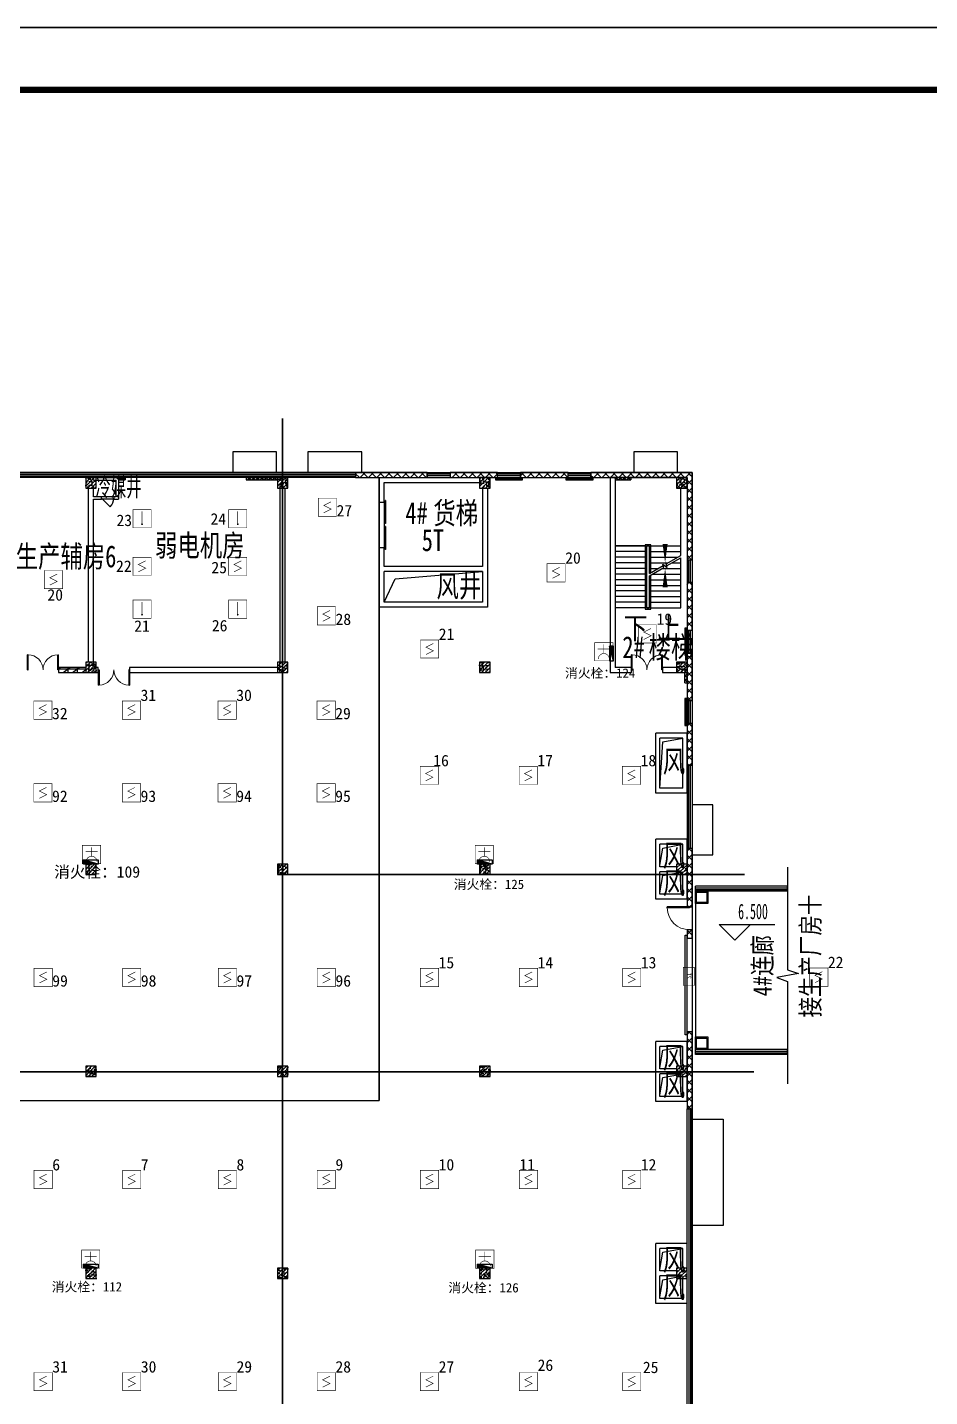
# Model space of a CAD drawing. Header units: millimetres. Extents: x -633009578 to 5705885, y -633235091 to 2571734.
# Drawn here: x 3384570 to 3427861, y 1947487 to 2013212 of the extents above; entities that cross this region are included whole.
import ezdxf
from ezdxf.enums import TextEntityAlignment as Align

# ---------------------------------------------------------------- set-up
doc = ezdxf.new("R2010")
doc.units = ezdxf.units.MM
doc.header["$LTSCALE"] = 1000
doc.header["$MEASUREMENT"] = 0
doc.linetypes.add('DASH', pattern=[0.35, 0.25, -0.1])
doc.layers.get('0').update_dxf_attribs({"color": 9})
for name, color, linetype in [('000000000000电气', 7, 'Continuous'), ('3T_WOOD', 21, 'Continuous'), ('A-COLUM(柱)', 255, 'Continuous'), ('A-DI-E(标高)', 73, 'Continuous'), ('A-DI-S(箭头)', 76, 'Continuous'), ('A-DOOR(门）', 4, 'Continuous'), ('A-F-AREA(计算)', 5, 'Continuous'), ('A-FLOR(看线)', 8, 'Continuous'), ('A-HATH(填充)', 8, 'Continuous'), ('A-LM-RAIL(栏杆)', 167, 'Continuous'), ('A-OTHER(其它)', 192, 'Continuous'), ('A-ROOF-G(钢构)', 25, 'Continuous'), ('A-STAR(楼梯)', 51, 'Continuous'), ('A-TEXT(房间)', 243, 'Continuous'), ('A-WALL(墙)', 255, 'Continuous'), ('A-WINDOW（窗）', 4, 'Continuous'), ('DIM_SYMB', 3, 'Continuous'), ('EQUIP_消火栓', 7, 'Continuous'), ('PUB_TEXT', 7, 'Continuous'), ('WALL', 9, 'Continuous'), ('设备-消防', 3, 'Continuous'), ('设备-箱柜', 3, 'Continuous'), ('院图签、封面151013$0$PUB_TITLE', 153, 'Continuous'), ('院图签、封面151013$0$图签文字', 4, 'Continuous')]:
    doc.layers.add(name, color=color, linetype=linetype)
doc.styles.add('_TCH', font='simhei.ttf', dxfattribs={"width": 0.75, "bigfont": 'hztxt.shx'})
doc.styles.add('_TCH_DIM', font='simhei.ttf', dxfattribs={"width": 0.8, "bigfont": 'hztxt.shx'})
doc.styles.add('IDQSTYLE', font='simhei.ttf', dxfattribs={"width": 0.707, "bigfont": 'hztxt.shx'})
doc.styles.get("Standard").update_dxf_attribs({"font": 'simhei.ttf', "bigfont": 'hztxt.shx'})
doc.styles.add('TXT', font='simhei.ttf', dxfattribs={"width": 0.8, "bigfont": 'hztxt.shx'})
doc.styles.add('宋体', font='simhei.ttf')
doc.styles.add('院图签、封面151013$0$-宋体', font='simhei.ttf', dxfattribs={"width": 0.8})
pattern_1 = [(45, (850021.4751960391, 677977.5160347573), (-100.0001016555733, 100.0001016555733), []), (135, (850021.4751960391, 677977.5160347573), (-100.0001016555733, -100.0001016555733), [])]
pattern_2 = [(45, (850121.4751960391, 677977.5160347573), (-200.0002033111466, 200.0002033111467), []), (135, (850121.4751960391, 677977.5160347573), (-200.0002033111467, -200.0002033111466), [])]

# ---------------------------------------------------------------- blocks, each defined once
blk = doc.blocks.new('HC001224')
at = {"color": 0, "linetype": 'Continuous', "const_width": 0.2}
blk.add_lwpolyline([(-3.125, 3.125), (3.125, 3.125), (3.125, -3.125), (-3.125, -3.125)], close=True, dxfattribs=at)
blk.add_lwpolyline([(1.25, 1.875), (-1.25, 0.625), (1.25, -0.625), (-1.25, -1.875)], dxfattribs=at)
at = {"color": 0, "style": 'IDQSTYLE', "width": 0.7}
blk.add_attdef('PSFHATT', (5.125, -3.125), '', height=2.5, dxfattribs=at)
blk = doc.blocks.new('HC001552')
at = {"color": 0, "linetype": 'Continuous', "const_width": 0.2}
blk.add_lwpolyline([(-3.125, 3.125), (3.125, 3.125), (3.125, -3.125), (-3.125, -3.125)], close=True, dxfattribs=at)
blk.add_lwpolyline([(-1.875, 2.5, 0.1989123673796508), (-1.325825214724788, 1.174174785275256, 0.1989123673796632), (-1.010554351787499e-15, 0.625, 0.1989123673796561), (1.325825214724758, 1.174174785275198, 0.1989123673796527), (1.875, 2.5)], format="xyb", dxfattribs=at)
for points in [[(-1.4210854715202e-14, 0.625), (0, -2.5)], [(-2.062500000000007, -0.9375000000000071), (2.062499999999993, -0.9374999999999931)]]:
    blk.add_lwpolyline(points, dxfattribs=at)
at = {"color": 0, "style": 'IDQSTYLE', "width": 0.7}
blk.add_attdef('PSFHATT', (5.125, -3.125), '', height=2.5, dxfattribs=at)
blk = doc.blocks.new('HC001223')
at = {"color": 0, "linetype": 'Continuous', "const_width": 0.2}
blk.add_lwpolyline([(-3.125, 3.125), (3.125, 3.125), (3.125, -3.125), (-3.125, -3.125)], close=True, dxfattribs=at)
blk.add_lwpolyline([(0, 2.5), (0, -1.875)], dxfattribs=at)
at = {"color": 0, "linetype": 'Continuous', "const_width": 0.3}
blk.add_lwpolyline([(-0.15, -1.875, 1), (0.15, -1.875, 1)], format="xyb", close=True, dxfattribs=at)
at = {"color": 0, "style": 'IDQSTYLE', "width": 0.7}
blk.add_attdef('PSFHATT', (5.125, -3.125), '', height=2.5, dxfattribs=at)
blk = doc.blocks.new('HC001180')
at = {"color": 0, "linetype": 'Continuous', "const_width": 0.2}
blk.add_lwpolyline([(-3.125, 1.875000000000028), (3.125, 1.875000000000028), (3.125, -1.874999999999972), (-3.125, -1.874999999999972)], close=True, dxfattribs=at)
at = {"color": 0, "style": 'IDQSTYLE', "width": 0.7}
for tag, p in [('SI', (-0.7698887372055268, -0.8480397754184743)), ('PSFHATT', (5.125, -1.874999999999972))]:
    blk.add_attdef(tag, p, '', height=1.5, dxfattribs=at)
blk = doc.blocks.new('建筑图框_A1')
at = {"layer": '院图签、封面151013$0$PUB_TITLE'}
blk.add_lwpolyline([(0, 0), (84100, 0), (84100, 59400), (0, 59400)], close=True, dxfattribs=at)
at = {"layer": '院图签、封面151013$0$PUB_TITLE', "const_width": 100}
blk.add_lwpolyline([(2500, 1000), (83100, 1000), (83100, 58400), (2500, 58400)], close=True, dxfattribs=at)
at = {"layer": '院图签、封面151013$0$图签文字', "color": 6, "style": '院图签、封面151013$0$-宋体'}
for tag, height, width, p in [('工程主持人', 400, 0.7999999999883585, (79990.91196859907, 29505.93707200652)), ('审定', 400, 0.7999999999883585, (79990.91196859907, 28705.93707200605)), ('审核', 400, 0.7999999999883585, (79990.91196859907, 27905.93707200559)), ('专业负责人', 400, 0.7999999999883585, (79990.91196859907, 27105.93707200512)), ('校对', 400, 0.7999999999883585, (79990.91196859907, 26305.93707200466)), ('设计', 400, 0.7999999999883585, (79990.91196859907, 25505.93707200419)), ('方案设计人', 400, 0.7999999999883585, (79990.91196859907, 24706.79438478127)), ('工程编号', 300, 0.7000000000116415, (81000.00416498398, 8700.424278954277)), ('版次', 300, 0.7000000000116415, (78738.08139540046, 3005.726258059498)), ('日期', 300, 0.7000000000116415, (82038.0813954557, 3000.226258123759)), ('图号', 200, 0.7000000000116415, (82538.08139542397, 2400.075247410685)), ('比例', 300, 0.7000000000116415, (78738.08139537089, 2200.188802679535)), ('图号_X施', 300, 0.7000000000116415, (81538.08139540977, 2200.188802651362)), ('图号_总数', 200, 0.7000000000116415, (82538.08139541186, 2000.075247410219))]:
    blk.add_attdef(tag, text='', height=height, dxfattribs=dict(at, width=width)).set_placement(p, align=Align.MIDDLE_CENTER)
at = {"layer": '院图签、封面151013$0$图签文字', "color": 6, "style": '院图签、封面151013$0$-宋体', "width": 0.7}
for tag, p in [('建设单位_001', (80935.88661794258, 7446.21079580821)), ('工程名称_001', (80933.52706738078, 6045.368099178996)), ('图名_001', (79742.88288308708, 4059.656552180292))]:
    blk.add_attdef(tag, p, '', height=300, dxfattribs=at)
blk = doc.blocks.new('$TwtSys$00000434')
for p, q in [((-0.5, 0.5), (-0.5, -0.5)), ((-0.5, -0.5), (0.5, 0.5)), ((0.5, 0.5), (-0.5, 0.5)), ((0.5, -0.5), (0.5, 0.5)), ((-0.5, -0.5), (0.5, -0.5))]:
    blk.add_line(p, q)
blk.add_solid([(0.5, -0.5), (0.5, 0.5), (-0.5, -0.5)])
blk = doc.blocks.new('G$CD148DACB')
at = {"layer": 'EQUIP_消火栓', "xscale": 700, "zscale": 700}
for p, yscale, rotation in [((-3124.392999478616, 126657.3623101902), 200, 89.99999499104368), ((-28100.0000087521, 116650.0000000428), -200, 180.0000050089563), ((-9200.000008752104, 116650.0000000428), -200, 180.0000050089563), ((-28100.0000087521, 97250.00000004284), -200, 180.0000050089563), ((-9200.000008752104, 97250.00000004284), -200, 180.0000050089563)]:
    blk.add_blockref('$TwtSys$00000434', p, dxfattribs=dict(at, yscale=yscale, rotation=rotation))
blk = doc.blocks.new('$DorLib2D$00000114')
at = {"color": 0}
blk.add_line((0.4999999999999964, 3.552713678800501e-15), (-0.2071067811864751, 0.7071067811864857), dxfattribs=at)
blk.add_arc((0.5000000000013856, -1.154631945610163e-12), 1.000000000001696, 135, 180, dxfattribs=at)
blk = doc.blocks.new('$DorLib2D$00000002')
for p, q in [((-0.5, -5.684341886080802e-17), (-0.5000000000000007, 0.4875)), ((-0.4750000000000007, 0.4875), (-0.5000000000000007, 0.4875)), ((-0.475, -2.842170943040401e-17), (-0.4750000000000007, 0.4875)), ((0.475, -2.842170943040401e-17), (0.4750000000000007, 0.4875)), ((0.4750000000000007, 0.4875), (0.5000000000000007, 0.4875)), ((0.5, -5.684341886080802e-17), (0.5000000000000007, 0.4875)), ((-0.5, -5.684341886080802e-17), (-0.475, -2.842170943040401e-17)), ((0.5, -5.684341886080802e-17), (0.475, -2.842170943040401e-17))]:
    blk.add_line(p, q)
at = {"lineweight": 13}
for centre, start, end in [((-0.4875, -4.263256414560601e-17), 0, 88.53071641864632), ((0.4875, -4.263256414560601e-17), 91.4692835813537, 180)]:
    blk.add_arc(centre, 0.4875, start, end, dxfattribs=at)
blk = doc.blocks.new('$DORLIB2D$00000127')
at = {"color": 0}
for points in [[(-0.5333333333328483, 0.7948983154366971), (-0.5333333333328483, 0.690405644187237)], [(-0.03333333333284827, 0.7948983154366971), (-0.5333333333328483, 0.7948983154366971)], [(-0.03333333333284827, 0.690405644187237), (-0.5333333333328483, 0.690405644187237)], [(-0.03333333333284827, 0.7948983154366971), (-0.03333333333284827, 0.690405644187237)], [(0.5333333333328483, 0.7948983154366971), (0.03333333333284827, 0.7948983154366971)], [(0.03333333333284827, 0.7948983154366971), (0.03333333333284827, 0.690405644187237)], [(0.5333333333328483, 0.690405644187237), (0.03333333333284827, 0.690405644187237)], [(0.5333333333328483, 0.7948983154366971), (0.5333333333328483, 0.690405644187237)], [(0.5, 0.4999999999999858), (-0.5, 0.4999999999999858)]]:
    blk.add_lwpolyline(points, dxfattribs=at)
blk = doc.blocks.new('_FZH')
h = blk.add_hatch()
h.set_pattern_fill('钢筋混凝土', color=256, scale=0.1, style=0)
h.set_pattern_definition([(45, (0, 0), (-0.1767766952966369, 0.1767766952966369), []), (50, (0, 0), (0.7172601826007535, -0.06275213498259512), [0.07500000000000001, -0.8250000000000001]), (355, (0, 0), (-0.138751333613, 0.7521921337000119), [0.06, -0.66]), (100.4514, (0.05977168000000001, -0.00522934), (0.5785093817140216, 0.6894395420609536), [0.06374019, -0.701142112]), (46.1842, (0, 0.2), (1.067241048625645, -0.1655190143290181), [0.1125, -1.2375]), (96.6356, (0.088936745, 0.186206693), (0.9346627055487033, 0.9741178709004418), [0.095610288, -1.051713]), (351.1842, (0, 0.2), (0.9346619451336272, 0.9741186009253247), [0.09000000000000001, -0.9900000000000001]), (21, (0.1, 0.15), (0.5969070521184617, -0.4026188906653388), [0.07500000000000001, -0.8250000000000001]), (326, (0.1, 0.15), (0.2433153319215824, 0.7251500450468529), [0.06, -0.66]), (71.4514, (0.149742233, 0.116448394), (0.84022262858149, 0.3225304967099524), [0.06374019, -0.701142112]), (37.50000000000001, (0, 0), (0.01215985531729062, 0.3328938538313115), [0, -0.652, 0, -0.67, 0, -0.6625000000000001]), (7.499999999999999, (0, 0), (0.2630695374421486, 0.3944117118823603), [0, -0.382, 0, -0.637, 0, -0.2525]), (-32.5, (-0.223, 0), (0.533822436172409, -0.02255487173437976), [0, -0.25, 0, -0.78, 0, -1.035]), (-42.5, (-0.323, 0), (0.5831861693423862, 0.1001049823323177), [0, -0.325, 0, -0.518, 0, -0.735])])
h.paths.add_polyline_path([(-0.5, -0.5), (0.5, -0.5), (0.5, 0.5), (-0.5, 0.5)])
blk.add_lwpolyline([(-0.5, -0.5), (0.5, -0.5), (0.5, 0.5), (-0.5, 0.5)], close=True)
blk = doc.blocks.new('$WINLIB2D$00000001')
at = {"color": 0}
for points in [[(-0.4999999999999964, 0.5000000000000142), (-0.4999999999999964, -0.4999999999999858)], [(-0.4999999999999964, 0.5000000000000142), (0.5000000000000036, 0.5000000000000142)], [(0.5000000000000036, -0.4999999999999858), (0.5000000000000036, 0.5000000000000142)], [(0.5000000000000036, 0.1666666666666714), (-0.4999999999999964, 0.1666666666666714)], [(0.5000000000000036, -0.1666666666666572), (-0.4999999999999964, -0.1666666666666572)], [(-0.4999999999999964, -0.4999999999999858), (0.5000000000000036, -0.4999999999999858)]]:
    blk.add_lwpolyline(points, dxfattribs=at)
blk = doc.blocks.new('$TCHSYS$WIN2D')
for p, q in [((-0.5, 0.5), (0.5, 0.5)), ((-0.5, 0.5), (-0.4999999999999999, -0.5)), ((0.5, 0.5), (0.4999999999999998, -0.5)), ((0.5, 0.1666666666666666), (-0.5, 0.1666666666666666)), ((0.5, -0.1666666666666667), (-0.5, -0.1666666666666667)), ((-0.4999999999999999, -0.5), (0.5, -0.5))]:
    blk.add_line(p, q)
blk = doc.blocks.new('$DorLib2D$00000001')
for p, q in [((0.45, 0.9750000000000001), (0.5000000000000002, 0.9750000000000001)), ((0.45, 0), (0.45, 0.9750000000000001)), ((0.5, 0), (0.5, 0.9750000000000001)), ((0.5, 0), (0.45, 0))]:
    blk.add_line(p, q)
at = {"lineweight": 13}
blk.add_arc((0.475, 0), 0.975, 91.4692835813538, 180, dxfattribs=at)
blk = doc.blocks.new('$DorLib2D$00000126')
at = {"color": 0, "linetype": 'Continuous'}
for p, q in [((-0.5319999999956053, 0.5), (-0.5319999999956053, 0.900000000000091)), ((0.5320000000047003, 0.900000000000091), (0.5320000000047003, 0.5000000000002274))]:
    blk.add_line(p, q, dxfattribs=at)
at = {"color": 0, "linetype": 'DASH'}
for p, q in [((-0.5319999999956053, 0.900000000000091), (0.5320000000047003, 0.900000000000091)), ((-0.5319999999956053, 0.5), (0.5320000000047003, 0.5000000000002274))]:
    blk.add_line(p, q, dxfattribs=at)

msp = doc.modelspace()

# ---------------------------------------------------------------- hatches: boundary and pattern name
at = {"layer": 'A-HATH(填充)'}
h = msp.add_hatch(dxfattribs=at)
h.set_pattern_fill('多孔材料', color=256, scale=50, style=0)
h.set_pattern_definition(pattern_1)
h.paths.add_polyline_path([(3388939.994031684, 1991499.59932526), (3389262.89524955, 1991499.59932526), (3389262.89524955, 1991599.59932526), (3388939.994031684, 1991599.59932526)])
h = msp.add_hatch(dxfattribs=at)
h.set_pattern_fill('多孔材料', color=256, scale=50, style=0)
h.set_pattern_definition(pattern_1)
h.paths.add_polyline_path([(3395069.994031256, 1991499.599325259), (3396569.994031765, 1991499.599325259), (3396569.994031765, 1991599.599325259), (3395069.994031256, 1991599.599325259)])
h = msp.add_hatch(dxfattribs=at)
h.set_pattern_fill('多孔材料', color=256, scale=100, style=0)
h.set_pattern_definition(pattern_2)
h.paths.add_polyline_path([(3400320.051299758, 1991599.596922429), (3403749.994032505, 1991599.596922429), (3403749.994032505, 1991839.59692243), (3400320.051299758, 1991839.59692243)])
h = msp.add_hatch(dxfattribs=at)
h.set_pattern_fill('多孔材料', color=256, scale=100, style=0)
h.set_pattern_definition(pattern_2)
h.paths.add_polyline_path([(3404849.994032505, 1991599.596922429), (3407129.994031997, 1991599.59692243), (3407129.994031997, 1991839.59692243), (3404849.994032505, 1991839.59692243)])
h = msp.add_hatch(dxfattribs=at)
h.set_pattern_fill('多孔材料', color=256, scale=100, style=0)
h.set_pattern_definition(pattern_2)
h.paths.add_polyline_path([(3408229.994031997, 1991599.59692243), (3410509.994030979, 1991599.59692243), (3410509.994030979, 1991839.59692243), (3408229.994031997, 1991839.59692243)])
h = msp.add_hatch(dxfattribs=at)
h.set_pattern_fill('多孔材料', color=256, scale=100, style=0)
h.set_pattern_definition(pattern_2)
h.paths.add_polyline_path([(3416459.994031747, 1991839.596922428), (3411609.994030979, 1991839.59692243), (3411609.994030979, 1991599.59692243), (3416219.994031748, 1991599.596922428)])
h = msp.add_hatch(dxfattribs=at)
h.set_pattern_fill('多孔材料', color=256, scale=50, style=0)
h.set_pattern_definition(pattern_1)
h.paths.add_polyline_path([(3412769.994031847, 1991499.596922385), (3413529.994031928, 1991499.596922385), (3413529.994031928, 1991599.596922385), (3412769.994031847, 1991599.596922385)])
h = msp.add_hatch(dxfattribs=at)
h.set_pattern_fill('多孔材料', color=256, scale=100, style=0)
h.set_pattern_definition(pattern_2)
h.paths.add_polyline_path([(3416219.994031748, 1991599.596922428), (3416219.99403175, 1987659.59692109), (3416459.994031749, 1987659.596921089), (3416459.994031747, 1991839.596922428)])
h = msp.add_hatch(dxfattribs=at)
h.set_pattern_fill('多孔材料', color=256, scale=100, style=0)
h.set_pattern_definition(pattern_2)
h.paths.add_polyline_path([(3416219.99403175, 1986559.596920581), (3416219.99403175, 1984279.596920072), (3416459.994031749, 1984279.596920072), (3416459.994031749, 1986559.596920581)])
h = msp.add_hatch(dxfattribs=at)
h.set_pattern_fill('多孔材料', color=256, scale=100, style=0)
h.set_pattern_definition(pattern_2)
h.paths.add_polyline_path([(3416219.99403175, 1983179.596920072), (3416219.99403175, 1980899.596920581), (3416459.994031749, 1980899.596920581), (3416459.994031749, 1983179.596920072)])
h = msp.add_hatch(dxfattribs=at)
h.set_pattern_fill('空心砖', color=256, scale=100, style=0)
h.set_pattern_definition([(0, (849921.4751960391, 677977.5160347573), (0, 350), []), (37.875, (850321.4751960391, 677977.5160347573), (-169.61527734408, 218.0766567528281), []), (90, (850321.4751960391, 677977.5160347573), (-450, 2.755455298081545e-14), [])])
h.paths.add_polyline_path([(3387369.994031749, 1982249.596922424), (3387369.994031749, 1982489.596922701), (3386069.994031996, 1982489.596922783), (3386069.994031997, 1982249.596922741)])
h = msp.add_hatch(dxfattribs=at)
h.set_pattern_fill('多孔材料', color=256, scale=50, style=0)
h.set_pattern_definition(pattern_1)
h.paths.add_polyline_path([(3416219.994031749, 1981749.596922426), (3416219.994031749, 1982249.596922426), (3416119.994031749, 1982249.596922426), (3416119.994031749, 1981749.596922426)])
h = msp.add_hatch(dxfattribs=at)
h.set_pattern_fill('多孔材料', color=256, scale=100, style=0)
h.set_pattern_definition(pattern_2)
h.paths.add_polyline_path([(3416219.99403175, 1979799.596920581), (3416219.99403175, 1977799.596922107), (3416459.994031749, 1977799.596922107), (3416459.994031749, 1979799.596920581)])
h = msp.add_hatch(dxfattribs=at)
h.set_pattern_fill('多孔材料', color=256, scale=100, style=0)
h.set_pattern_definition(pattern_2)
h.paths.add_polyline_path([(3416219.99403175, 1973799.596922107), (3416219.99403175, 1970999.596922615), (3416459.994031749, 1970999.596922615), (3416459.994031749, 1973799.596922107)])
h = msp.add_hatch(dxfattribs=at)
h.set_pattern_fill('多孔材料', color=256, scale=100, style=0)
h.set_pattern_definition(pattern_2)
h.paths.add_polyline_path([(3416219.99403175, 1969899.596922615), (3416219.99403175, 1969499.596922107), (3416459.994031749, 1969499.596922107), (3416459.994031749, 1969899.596922615)])
h = msp.add_hatch(dxfattribs=at)
h.set_pattern_fill('多孔材料', color=256, scale=100, style=0)
h.set_pattern_definition(pattern_2)
h.paths.add_polyline_path([(3416219.99403175, 1964999.596922107), (3416219.99403175, 1961299.596922615), (3416459.994031749, 1961299.596922615), (3416459.994031749, 1964999.596922107)])

# ---------------------------------------------------------------- linework, layer by layer
at = {"elevation": 2e-08}
msp.add_lwpolyline([(2725055.437121258, 2013211.976810416), (4008204.699681385, 2013211.976810416), (4008204.699681385, 1835011.976810416), (2725055.437121258, 1835011.976810416)], close=True, dxfattribs=at)
at = {"layer": '000000000000电气', "color": 4, "lineweight": 35}
for p, q in [((3396816.972815439, 1994429.967300968), (3396816.972815439, 1969344.738774565)), ((3397069.994031749, 1972549.596922424), (3418977.977951512, 1972549.596922424)), ((3396816.972815439, 1969344.738774565), (3396816.972815439, 1931082.23164828)), ((3388569.857780973, 1963072.478434223), (3343723.896011235, 1963072.478434223)), ((3388569.857780973, 1963072.478434223), (3419432.058558184, 1963072.478434223))]:
    msp.add_line(p, q, dxfattribs=at)
at = {"layer": '000000000000电气', "color": 1, "lineweight": 35}
for p, q in [((3401444.893123407, 1991599.596922343), (3401444.893123407, 1973013.257821218)), ((3401444.893123407, 1973013.257821218), (3401444.893123407, 1961706.764370425)), ((3401444.893123407, 1961706.764370425), (3359282.565416569, 1961641.282698325))]:
    msp.add_line(p, q, dxfattribs=at)
at = {"layer": 'A-DI-E(标高)'}
for p, q in [((3418518.436187221, 1969392.556478571), (3417768.436187221, 1970142.556478571)), ((3417768.436187221, 1970142.556478571), (3420427.430693105, 1970142.556478571)), ((3418518.436187221, 1969392.556478571), (3419268.436187221, 1970142.556478571))]:
    msp.add_line(p, q, dxfattribs=at)
at = {"layer": 'A-DI-S(箭头)'}
msp.add_lwpolyline([(3421047.814880404, 1972899.596922364), (3421047.814880406, 1967980.846922364), (3421572.814880406, 1967789.762549374), (3420522.814880406, 1967604.61921963), (3421047.814880406, 1967418.346922364), (3421047.814880409, 1962499.596922364)], dxfattribs=at)
at = {"layer": 'A-DOOR(门）'}
for p, q in [((3388719.994031525, 1990679.596918699), (3388119.994031525, 1990679.596918707)), ((3388719.994031523, 1990559.596918699), (3388119.994031523, 1990559.596918707)), ((3416459.994031749, 1970999.596922579), (3416459.994031749, 1969899.596922579)), ((3416459.994031749, 1969499.596922393), (3416459.994031749, 1964999.596922393))]:
    msp.add_line(p, q, dxfattribs=at)
at = {"layer": 'A-F-AREA(计算)'}
msp.add_lwpolyline([(3282179.971570265, 1991839.59697076), (3416459.971570265, 1991839.59697076), (3416459.971570265, 1855759.59697076), (3282179.971570265, 1855759.59697076)], close=True, dxfattribs=at)
at = {"layer": 'A-FLOR(看线)'}
for points in [[(3396519.993668029, 1991839.596588874), (3396519.994162111, 1992839.596588863), (3394419.993173769, 1992839.596588874), (3394419.99366785, 1991839.596588874)], [(3400620.051052209, 1991839.596922348), (3400620.051546291, 1992839.596922336), (3398020.051052209, 1992839.596922348), (3398020.051546291, 1991839.596922348)], [(3415769.994031993, 1991839.596922408), (3415769.994526074, 1992839.596922397), (3413669.993537732, 1992839.596922408), (3413669.994031814, 1991839.596922408)], [(3407029.99402725, 1991599.596922354), (3407029.99402725, 1991499.596922354), (3408329.994027288, 1991499.596922354), (3408329.994027288, 1991599.596922335)], [(3410409.99402651, 1991599.596922354), (3410409.99402651, 1991499.596922354), (3411709.994026548, 1991499.596922354), (3411709.994026548, 1991599.596922335)], [(3416219.994031734, 1984379.596924642), (3416119.994031734, 1984379.596924642), (3416119.994031734, 1983079.596924604), (3416219.994031715, 1983079.596924604)], [(3416219.994031736, 1980999.596925379), (3416119.994031736, 1980999.596925379), (3416119.994031736, 1979699.596925341), (3416219.994031717, 1979699.596925341)], [(3416459.994031747, 1973499.596920962), (3417459.994031733, 1973499.596920965), (3417459.994031747, 1975899.597415222), (3416459.994031747, 1975899.59692114)], [(3416619.994031747, 1971199.596922394), (3416619.994031747, 1964649.596922391)], [(3416459.994031749, 1960799.596922421), (3417959.994031748, 1960799.596922421), (3417959.99403175, 1955699.596922421), (3416459.994031751, 1955699.596922421)]]:
    msp.add_lwpolyline(points, dxfattribs=at)
at = {"layer": 'A-LM-RAIL(栏杆)'}
for points in [[(3407064.99402725, 1991599.596922354), (3407064.99402725, 1991534.596922354), (3408294.994027288, 1991534.596922354), (3408294.994027288, 1991599.596922335)], [(3407094.99402725, 1991599.596922354), (3407094.99402725, 1991564.596922354), (3408264.994027288, 1991564.596922354), (3408264.994027288, 1991599.596922335)], [(3410444.99402651, 1991599.596922354), (3410444.99402651, 1991534.596922354), (3411674.994026548, 1991534.596922354), (3411674.994026548, 1991599.596922335)], [(3410474.99402651, 1991599.596922354), (3410474.99402651, 1991564.596922354), (3411644.994026548, 1991564.596922354), (3411644.994026548, 1991599.596922335)], [(3416219.994031734, 1984344.596924642), (3416154.994031734, 1984344.596924642), (3416154.994031734, 1983114.596924604), (3416219.994031715, 1983114.596924604)], [(3416219.994031734, 1984314.596924642), (3416184.994031734, 1984314.596924642), (3416184.994031734, 1983144.596924604), (3416219.994031715, 1983144.596924604)], [(3416219.994031736, 1980964.596925379), (3416154.994031736, 1980964.596925379), (3416154.994031736, 1979734.596925341), (3416219.994031717, 1979734.596925341)], [(3416219.994031736, 1980934.596925379), (3416184.994031736, 1980934.596925379), (3416184.994031736, 1979764.596925341), (3416219.994031717, 1979764.596925341)]]:
    msp.add_lwpolyline(points, dxfattribs=at)
at = {"layer": 'A-OTHER(其它)'}
for points in [[(3401684.893123433, 1985629.599334085), (3402213.840910224, 1986743.417896464), (3406399.994031989, 1987089.599334073)], [(3414919.994031844, 1976699.596922579), (3415059.220551914, 1978919.605392453), (3416019.994031882, 1979099.59692243)], [(3414918.048661094, 1972989.594969641), (3415059.220551669, 1973819.605392671), (3416019.994031637, 1973999.596922647)], [(3414918.048661617, 1971669.587156822), (3415059.220552191, 1972499.597579852), (3416019.994032159, 1972679.589109828)], [(3414918.048661094, 1963289.594969303), (3415059.220551669, 1964119.605392333), (3416019.994031637, 1964299.596922309)], [(3414918.048661106, 1961969.587156859), (3415059.220551681, 1962799.597579889), (3416019.994031649, 1962979.589109866)], [(3414918.048661094, 1953589.594969341), (3415059.220551669, 1954419.605392371), (3416019.994031637, 1954599.596922347)], [(3414918.048661026, 1952269.587156897), (3415059.220551601, 1953099.597579927), (3416019.994031569, 1953279.589109903)]]:
    msp.add_lwpolyline(points, dxfattribs=at)
at = {"layer": 'A-ROOF-G(钢构)'}
for points in [[(3416619.994031747, 1971749.596922395), (3417219.994031747, 1971749.596922395), (3417219.994031747, 1971149.596922395), (3416619.994031747, 1971149.596922395)], [(3416669.994031747, 1971699.596922395), (3417169.994031747, 1971699.596922395), (3417169.994031747, 1971199.596922395), (3416669.994031747, 1971199.596922395)], [(3416619.994031747, 1964749.596922392), (3417219.994031747, 1964749.596922392), (3417219.994031747, 1964149.596922392), (3416619.994031747, 1964149.596922392)], [(3416669.994031747, 1964699.596922392), (3417169.994031747, 1964699.596922392), (3417169.994031747, 1964199.596922392), (3416669.994031747, 1964199.596922392)]]:
    msp.add_lwpolyline(points, close=True, dxfattribs=at)
at = {"layer": 'A-STAR(楼梯)'}
for p, q in [((3415719.994031977, 1991599.596922344), (3412769.994031727, 1991599.596922371)), ((3412769.994031727, 1991599.596922371), (3412769.994031727, 1988319.596922371)), ((3415919.994031727, 1988319.596922371), (3415919.994031637, 1991099.596922453)), ((3412769.994031727, 1988319.596922371), (3412769.994031727, 1985349.596922371)), ((3414209.994031685, 1988319.596922453), (3412769.994031727, 1988319.596922371)), ((3412769.994031727, 1988319.596922371), (3414209.994031686, 1988319.596922623)), ((3414479.99403177, 1988379.596922034), (3414209.99403177, 1988379.596922034)), ((3414209.99403177, 1988379.596922034), (3414209.99403177, 1985289.596922034)), ((3414269.994031727, 1988319.596922371), (3414269.994031727, 1985349.596922371)), ((3414419.99403177, 1988319.596924359), (3414269.994031609, 1988319.596924359)), ((3414269.994031609, 1988319.596924359), (3414269.994031609, 1985349.596922034)), ((3414269.994033752, 1988319.596922352), (3414419.994027994, 1988319.596922499)), ((3414419.994031694, 1986999.319247097), (3414419.994031727, 1988319.596922371)), ((3414419.994031762, 1986999.319247137), (3414419.99403177, 1988319.596924359)), ((3414479.994031844, 1987033.960263327), (3414479.99403177, 1988379.596922034)), ((3414479.994031844, 1988319.596922453), (3415919.994031727, 1988319.596922371)), ((3414479.994031844, 1988319.596922499), (3415919.994031727, 1988319.596922371)), ((3415919.994031858, 1987865.344651587), (3415919.994031727, 1988319.596922371)), ((3414209.994031685, 1988049.596922453), (3412769.994031727, 1988049.596922371)), ((3414209.994031685, 1987779.596922127), (3412769.994031727, 1987779.596922371)), ((3414479.994031844, 1988049.596922453), (3415919.994031727, 1988049.596922371)), ((3414479.994031844, 1987779.596922453), (3415771.474608107, 1987779.596922305)), ((3415217.11541801, 1987459.537494405), (3415919.994031859, 1987865.344651317)), ((3415243.910337279, 1987359.537494313), (3415919.994031859, 1987749.874597337)), ((3415919.994031727, 1985349.596922371), (3415919.994031858, 1987749.87459783)), ((3414209.994031685, 1987509.596922453), (3412769.994031727, 1987509.596922371)), ((3414209.994031685, 1987239.596922453), (3412769.994031727, 1987239.596922371)), ((3414209.994031685, 1986969.596922127), (3412769.994031727, 1986969.596922371)), ((3414419.994031694, 1986999.319247541), (3415078.795046275, 1987379.678190559)), ((3414419.994031694, 1986883.849193505), (3415105.589965545, 1987279.678190462)), ((3414419.994031727, 1985349.596922371), (3414419.994031694, 1986883.849193497)), ((3414419.99403177, 1985349.596922034), (3414419.994031762, 1986883.849193536)), ((3414479.994031844, 1987509.596922127), (3415303.820889561, 1987509.596922015)), ((3414479.994031844, 1987239.596922453), (3414836.167173782, 1987239.596922653)), ((3414479.99403177, 1985289.596922034), (3414479.994031844, 1986918.490209735)), ((3414568.513454629, 1986969.596922308), (3415919.994031727, 1986969.596922371)), ((3415036.16717326, 1987239.596922642), (3415919.994031727, 1987239.596922371)), ((3415105.589965545, 1987279.678190462), (3415059.408505748, 1987452.029741278)), ((3415059.408505748, 1987452.029741278), (3415265.453447187, 1987279.137506911)), ((3415265.453447187, 1987279.137506911), (3415217.11541801, 1987459.537494405)), ((3415503.820889442, 1987509.596922048), (3415919.994031727, 1987509.596922371)), ((3414209.994031685, 1986699.596922453), (3412769.994031727, 1986699.596922371)), ((3414209.994031685, 1986429.596922453), (3412769.994031727, 1986429.596922371)), ((3414479.994031844, 1986699.596922127), (3415919.994031727, 1986699.596922371)), ((3414479.994031844, 1986429.596922453), (3415919.994031727, 1986429.596922371)), ((3414209.994031685, 1986159.596922453), (3412769.994031727, 1986159.596922371)), ((3414209.994031685, 1985889.596922453), (3412769.994031727, 1985889.596922371)), ((3414209.994031685, 1985619.596922127), (3412769.994031727, 1985619.596922371)), ((3414479.994031844, 1986159.596922453), (3415919.994031727, 1986159.596922371)), ((3414479.994031844, 1985889.596922453), (3415919.994031727, 1985889.596922371)), ((3414479.994031844, 1985619.596922453), (3415919.994031727, 1985619.596922371)), ((3414209.994031685, 1985349.596922453), (3412769.994031727, 1985349.596922371)), ((3414209.99403177, 1985289.596922034), (3414479.99403177, 1985289.596922034)), ((3414269.994031609, 1985349.596922034), (3414419.99403177, 1985349.596922034)), ((3414419.994031727, 1985349.596922371), (3414269.994031727, 1985349.596922371)), ((3414479.994031844, 1985349.596922127), (3415919.994031727, 1985349.596922371))]:
    msp.add_line(p, q, dxfattribs=at)
at = {"layer": 'A-WALL(墙)'}
for p, q in [((3387869.994031024, 1991599.596919487), (3388939.994031765, 1991599.596926248)), ((3387869.994031765, 1991479.596919487), (3388819.994031543, 1991479.596925478)), ((3388819.994031543, 1991479.596925478), (3388819.994031543, 1990679.596918551)), ((3388939.994031684, 1991599.59932526), (3389262.89524955, 1991599.59932526)), ((3388939.994031684, 1991599.59932526), (3388939.994031684, 1991499.59932526)), ((3388939.994031765, 1991599.596926248), (3388939.994031765, 1990559.596918526)), ((3388939.994031684, 1991499.59932526), (3389262.89524955, 1991499.59932526)), ((3389262.89524955, 1991599.59932526), (3389262.89524955, 1991499.59932526)), ((3395069.994031256, 1991599.599325259), (3396569.994031765, 1991599.599325259)), ((3395069.994031256, 1991599.599325259), (3395069.994031256, 1991499.599325259)), ((3395069.994031256, 1991499.599325259), (3396569.994031765, 1991499.599325259)), ((3396819.994031765, 1991479.596926544), (3396819.994031765, 1991479.596926544)), ((3401444.893123407, 1991599.596922343), (3406269.994031976, 1991599.596922242)), ((3401444.893123407, 1991599.596922343), (3401444.893123525, 1990429.599334013)), ((3412529.994031764, 1991599.596922415), (3412529.99403175, 1982249.596922474)), ((3412769.994031764, 1991599.596922415), (3412529.994031764, 1991599.596922415)), ((3412769.994031847, 1991599.596922385), (3413529.994031928, 1991599.596922385)), ((3412769.994031847, 1991599.596922385), (3412769.994031847, 1991499.596922385)), ((3412769.994031764, 1991599.596922415), (3412769.99403175, 1982489.596922474)), ((3412769.994031847, 1991499.596922385), (3413529.994031928, 1991499.596922385)), ((3413529.994031928, 1991599.596922385), (3413529.994031928, 1991499.596922385)), ((3387499.994031765, 1990679.596918714), (3387499.994031285, 1991099.596922453)), ((3387739.994031449, 1990679.596918566), (3387739.994031056, 1991099.596922453)), ((3396699.994031757, 1982749.596922453), (3396699.994031774, 1991099.596922453)), ((3396819.994031765, 1991339.596924485), (3396819.994031765, 1991339.596924485)), ((3396819.994031765, 1991199.596922426), (3396819.994031765, 1991199.596922426)), ((3396939.994031757, 1982749.596922453), (3396939.994031775, 1991099.596922453)), ((3401684.893123411, 1991359.596922289), (3406269.994031976, 1991359.596922321)), ((3401684.893123351, 1990429.599334013), (3401684.893123411, 1991359.596922289)), ((3406399.994031715, 1991099.596922453), (3406399.994031786, 1987329.599334103)), ((3406639.994031795, 1991099.596922453), (3406639.994031744, 1987209.59933408)), ((3387499.994031814, 1982749.596922453), (3387499.994031765, 1990679.596918714)), ((3388119.994032023, 1990679.596918506), (3387739.994031449, 1990679.596918566)), ((3387739.994031804, 1990559.596918542), (3388119.994032023, 1990559.596918734)), ((3387739.994031758, 1982749.596922453), (3387739.994031804, 1990559.596918542)), ((3388119.994032023, 1990559.596918734), (3388119.994032023, 1990679.596918506)), ((3388819.994031543, 1990679.596918551), (3388719.994031006, 1990679.596918497)), ((3388719.994031006, 1990679.596918497), (3388719.994031006, 1990559.596918726)), ((3388719.994031006, 1990559.596918726), (3388939.994031765, 1990559.596918526)), ((3401444.893123525, 1990429.599334013), (3401684.893123351, 1990429.599334013)), ((3401684.893123351, 1988229.599334013), (3401444.893123544, 1988229.599334013)), ((3401444.893123544, 1988229.599334013), (3401444.893123445, 1987209.59933408)), ((3401684.893123411, 1987329.599334103), (3401684.893123351, 1988229.599334013)), ((3401444.893123654, 1985389.599334129), (3401444.893123445, 1987209.59933408)), ((3406399.994031786, 1987329.599334103), (3401684.893123411, 1987329.599334103)), ((3401684.893123367, 1985629.599334085), (3401684.893123367, 1987089.599334147)), ((3406399.994031773, 1987089.599334147), (3401684.893123367, 1987089.599334147)), ((3406399.994031773, 1987089.599334147), (3406399.99403177, 1985629.599334085)), ((3406639.994031744, 1987209.59933408), (3406639.99403177, 1985389.599334129)), ((3406399.99403177, 1985629.599334085), (3401684.893123367, 1985629.599334085)), ((3406639.99403177, 1985389.599334129), (3401444.893123654, 1985389.599334129)), ((3387369.994031, 1982489.596922772), (3386069.994031996, 1982489.596922783)), ((3386069.994031996, 1982489.596922783), (3386069.994031997, 1982249.596922741)), ((3387969.994031488, 1982489.596922421), (3387869.994031, 1982489.596922257)), ((3387969.994031488, 1982249.596922421), (3387969.994031488, 1982489.596922421)), ((3396569.994031, 1982489.596922408), (3389469.994031488, 1982489.596922421)), ((3389469.994031488, 1982489.596922421), (3389469.994031488, 1982249.596922421)), ((3413549.994031997, 1982489.596922335), (3412769.99403175, 1982489.596922474)), ((3413549.994031997, 1982249.596922357), (3413549.994031997, 1982489.596922335)), ((3415719.994031977, 1982489.596922518), (3415049.994031997, 1982489.596922311)), ((3415049.994031997, 1982489.596922311), (3415049.994031997, 1982249.596922335)), ((3386069.994031997, 1982249.596922741), (3387369.994031, 1982249.596922877)), ((3387869.994031, 1982249.596922079), (3387969.994031488, 1982249.596922421)), ((3389469.994031488, 1982249.596922421), (3396569.994031, 1982249.596922416)), ((3412529.99403175, 1982249.596922474), (3413549.994031997, 1982249.596922357)), ((3415049.994031997, 1982249.596922335), (3415719.994031977, 1982249.596922225)), ((3416119.994031749, 1981749.596922426), (3416119.994031749, 1982249.596922426)), ((3416119.994031749, 1981749.596922426), (3416219.994031749, 1981749.596922426)), ((3416219.994031749, 1981749.596922426), (3416219.994031749, 1982249.596922426)), ((3414719.994031714, 1976459.596922542), (3414719.994031714, 1979339.596922419)), ((3416219.994031859, 1979339.596922419), (3414719.994031714, 1979339.596922419)), ((3414919.9940319, 1976699.596922532), (3414919.9940319, 1979099.59692243)), ((3416019.994031859, 1979099.59692243), (3414919.9940319, 1979099.59692243)), ((3416019.994031859, 1976699.596922532), (3416019.994031859, 1979099.59692243)), ((3416219.994031859, 1976459.596922542), (3416219.994031859, 1979339.596922419)), ((3416219.994031859, 1976459.596922542), (3414719.994031714, 1976459.596922542)), ((3416019.994031859, 1976699.596922532), (3414919.9940319, 1976699.596922532)), ((3414719.994031749, 1972799.589109926), (3414719.99403183, 1974239.596922261)), ((3416219.994031997, 1974239.596922261), (3414719.99403183, 1974239.596922261)), ((3414919.994031459, 1972919.589109818), (3414919.994031459, 1973999.596922647)), ((3416019.994031637, 1973999.596922647), (3414919.994031459, 1973999.596922647)), ((3416019.994031619, 1973049.596922453), (3416019.994031637, 1973999.596922647)), ((3416219.994031783, 1973049.596922453), (3416219.994031997, 1974239.596922261)), ((3414719.994031842, 1971359.596922384), (3414719.994031749, 1972799.589109926)), ((3415719.994031, 1972919.589109812), (3414919.994031459, 1972919.589109818)), ((3415719.994031, 1972679.589110145), (3414919.994031842, 1972679.589109828)), ((3414919.994031842, 1971599.596922374), (3414919.994031842, 1972679.589109828)), ((3416019.994032032, 1971599.596922374), (3416019.9940321, 1972549.596921476)), ((3416219.994031671, 1971359.596922384), (3416219.994031718, 1972549.596921476)), ((3416619.994031747, 1971749.596922395), (3416619.994031747, 1971989.596922395)), ((3421047.814880405, 1971749.596922395), (3421047.814880405, 1971989.596922395)), ((3416219.994031671, 1971359.596922384), (3414719.994031842, 1971359.596922384)), ((3416019.994032032, 1971599.596922374), (3414919.994031842, 1971599.596922374)), ((3414719.994031749, 1963099.589109926), (3414719.99403183, 1964539.596922299)), ((3416219.994031628, 1964539.596922299), (3414719.99403183, 1964539.596922299)), ((3416219.994031653, 1963349.596922453), (3416219.994031628, 1964539.596922299)), ((3414919.99403183, 1963219.589109855), (3414919.99403183, 1964299.596922309)), ((3416019.994031637, 1964299.596922309), (3414919.99403183, 1964299.596922309)), ((3416019.994031375, 1963349.596922453), (3416019.994031637, 1964299.596922309)), ((3416619.994031747, 1963909.596922392), (3416619.994031747, 1964149.596922392)), ((3421047.814880408, 1963909.596922392), (3421047.814880408, 1964149.596922392)), ((3415719.994031976, 1963219.589110237), (3414919.99403183, 1963219.589109855)), ((3414719.994031472, 1961659.596922422), (3414719.994031749, 1963099.589109926)), ((3415719.994031977, 1962979.589109712), (3414919.994031842, 1962979.589109866)), ((3414919.994031842, 1961899.596922412), (3414919.994031842, 1962979.589109866)), ((3416019.994031661, 1961899.596922412), (3416019.994031297, 1962849.596922453)), ((3416219.99403204, 1961659.596922422), (3416219.994031681, 1962849.596922453)), ((3416019.994031661, 1961899.596922412), (3414919.994031842, 1961899.596922412)), ((3416219.99403204, 1961659.596922422), (3414719.994031472, 1961659.596922422)), ((3414719.994031749, 1953399.589109926), (3414719.994031459, 1954839.596922713)), ((3416219.994031628, 1954839.596922713), (3414719.994031459, 1954839.596922713)), ((3416219.994031722, 1953649.596922453), (3416219.994031628, 1954839.596922713)), ((3414919.99403183, 1953519.589110269), (3414919.99403183, 1954599.596922347)), ((3416019.994032007, 1954599.596922347), (3414919.99403183, 1954599.596922347)), ((3416019.994031786, 1953649.596922453), (3416019.994032007, 1954599.596922347)), ((3414719.994031842, 1951959.59692246), (3414719.994031749, 1953399.589109926)), ((3415719.994031977, 1953519.589110277), (3414919.99403183, 1953519.589110269)), ((3415719.994031977, 1953279.589109899), (3414919.994031842, 1953279.589109903)), ((3414919.994031842, 1952199.59692245), (3414919.994031842, 1953279.589109903)), ((3416019.994031661, 1952199.59692245), (3416019.994031749, 1953149.596922453)), ((3416219.99403204, 1951959.59692246), (3416219.994031999, 1953149.596922453)), ((3416019.994031661, 1952199.59692245), (3414919.994031842, 1952199.59692245)), ((3416219.99403204, 1951959.59692246), (3414719.994031842, 1951959.59692246))]:
    msp.add_line(p, q, dxfattribs=at)
at = {"layer": 'DIM_SYMB'}
for points in [[(3413519.994031727, 1985214.596922371, 0, 0, 0), (3413519.994031727, 1989959.596922371, 0, 0, 0), (3415169.994031727, 1989959.596922371, 0, 0, 0), (3415169.994031727, 1987509.596922371, 0, 240.0000000000001, 0), (3415169.994031727, 1988409.596922371, 0, 0, 0)], [(3415169.994031727, 1985214.596922371, 0, 0, 0), (3415169.994031727, 1987239.596922371, 0, 240.0000000000001, 0), (3415169.994031727, 1986339.596922371, 0, 0, 0)]]:
    msp.add_lwpolyline(points, format="xyseb", dxfattribs=at)
at = {"layer": 'WALL'}
for p, q in [((3403749.994032505, 1991839.59692243), (3400320.051299758, 1991839.59692243)), ((3400320.051299758, 1991839.59692243), (3400320.051299758, 1991599.596922429)), ((3400320.051299758, 1991599.596922429), (3403749.994032505, 1991599.596922429)), ((3403749.994032505, 1991599.596922429), (3403749.994032505, 1991839.59692243)), ((3407129.994031997, 1991839.59692243), (3404849.994032505, 1991839.59692243)), ((3404849.994032505, 1991839.59692243), (3404849.994032505, 1991599.596922429)), ((3404849.994032505, 1991599.596922429), (3407129.994031997, 1991599.59692243)), ((3407129.994031997, 1991599.59692243), (3407129.994031997, 1991839.59692243)), ((3410509.994030979, 1991839.59692243), (3408229.994031997, 1991839.59692243)), ((3408229.994031997, 1991839.59692243), (3408229.994031997, 1991599.59692243)), ((3408229.994031997, 1991599.59692243), (3410509.994030979, 1991599.59692243)), ((3410509.994030979, 1991599.59692243), (3410509.994030979, 1991839.59692243)), ((3416459.994031747, 1991839.596922428), (3411609.994030979, 1991839.59692243)), ((3411609.994030979, 1991839.59692243), (3411609.994030979, 1991599.59692243)), ((3411609.994030979, 1991599.59692243), (3416219.994031748, 1991599.596922428)), ((3416219.994031748, 1991599.596922428), (3416219.99403175, 1987659.59692109)), ((3416459.994031749, 1987659.596921089), (3416459.994031747, 1991839.596922428)), ((3416219.99403175, 1987659.59692109), (3416459.994031749, 1987659.596921089)), ((3416219.99403175, 1986559.596920581), (3416219.99403175, 1984279.596920072)), ((3416459.994031749, 1986559.596920581), (3416219.99403175, 1986559.596920581)), ((3416459.994031749, 1984279.596920072), (3416459.994031749, 1986559.596920581)), ((3416219.99403175, 1984279.596920072), (3416459.994031749, 1984279.596920072)), ((3416219.99403175, 1983179.596920072), (3416219.99403175, 1980899.596920581)), ((3416459.994031749, 1983179.596920072), (3416219.99403175, 1983179.596920072)), ((3416459.994031749, 1980899.596920581), (3416459.994031749, 1983179.596920072)), ((3416219.99403175, 1980899.596920581), (3416459.994031749, 1980899.596920581)), ((3416219.99403175, 1979799.596920581), (3416219.99403175, 1977799.596922107)), ((3416459.994031749, 1979799.596920581), (3416219.99403175, 1979799.596920581)), ((3416459.994031749, 1977799.596922107), (3416459.994031749, 1979799.596920581)), ((3416219.99403175, 1977799.596922107), (3416459.994031749, 1977799.596922107)), ((3416219.99403175, 1973799.596922107), (3416219.99403175, 1970999.596922615)), ((3416459.994031749, 1973799.596922107), (3416219.99403175, 1973799.596922107)), ((3416459.994031749, 1970999.596922615), (3416459.994031749, 1973799.596922107)), ((3416219.99403175, 1970999.596922615), (3416459.994031749, 1970999.596922615)), ((3416219.99403175, 1969899.596922615), (3416219.99403175, 1969499.596922107)), ((3416459.994031749, 1969899.596922615), (3416219.99403175, 1969899.596922615)), ((3416459.994031749, 1969499.596922107), (3416459.994031749, 1969899.596922615)), ((3416219.99403175, 1969499.596922107), (3416459.994031749, 1969499.596922107)), ((3416219.99403175, 1964999.596922107), (3416219.99403175, 1961299.596922615)), ((3416459.994031749, 1964999.596922107), (3416219.99403175, 1964999.596922107)), ((3416459.994031749, 1961299.596922615), (3416459.994031749, 1964999.596922107)), ((3416219.99403175, 1961299.596922615), (3416459.994031749, 1961299.596922615))]:
    msp.add_line(p, q, dxfattribs=at)

# ---------------------------------------------------------------- block references
at = {"layer": '3T_WOOD'}
msp.add_blockref('G$CD148DACB', (3415719.994031765, 1856499.596922423), dxfattribs=at)
at = {"layer": 'A-COLUM(柱)', "xscale": 500, "yscale": 500, "zscale": 500}
for p in [(3387619.994031765, 1991349.596922424), (3396819.994031765, 1991349.596922426), (3406519.994031765, 1991349.596922426), (3415969.994031765, 1991349.596922426), (3387619.994031749, 1982499.596922424), (3396819.994031765, 1982499.596922424), (3406519.994031765, 1982499.596922426), (3415969.994031765, 1982499.596922426), (3387619.994031749, 1972799.596922424), (3396819.994031749, 1972799.596922424), (3406519.994031749, 1972799.596922424), (3415969.994031749, 1972799.596922363), (3387619.994031749, 1963099.596922424), (3396819.994031749, 1963099.596922424), (3406519.994031749, 1963099.596922424), (3415969.994031749, 1963099.596922363), (3387619.994031749, 1953399.596922424), (3396819.994031749, 1953399.596922424), (3406519.994031749, 1953399.596922424), (3415969.994031749, 1953399.596922424)]:
    msp.add_blockref('_FZH', p, dxfattribs=at)
at = {"layer": 'A-DOOR(门）'}
for name, p, xscale, yscale, zscale, rotation in [('$DorLib2D$00000114', (3388419.994031524, 1990619.596918703), 600, 600, 600, 179.9999999992107), ('$DORLIB2D$00000127', (3401564.893123445, 1989329.599334177), -2200, 240, 2200, 270)]:
    msp.add_blockref(name, p, dxfattribs=dict(at, xscale=xscale, yscale=yscale, zscale=zscale, rotation=rotation))
at = {"layer": 'A-DOOR(门）', "xscale": 1500, "yscale": 1500, "zscale": 1500}
msp.add_blockref('$DorLib2D$00000002', (3385319.994031702, 1982369.596922685), dxfattribs=at)
at = {"layer": 'A-DOOR(门）', "extrusion": (0, 0, -1), "xscale": -1500, "yscale": 1500, "zscale": 1500}
msp.add_blockref('$DorLib2D$00000002', (-3414299.994031765, 1982369.596922426), dxfattribs=at)
at = {"layer": 'A-DOOR(门）', "extrusion": (0, 0, -1)}
for name, p, xscale, yscale, zscale, rotation in [('$DorLib2D$00000002', (-3388719.994031494, 1982369.596922409), -1500, 1500, 1500, 180), ('$DorLib2D$00000001', (-3416339.994031749, 1970449.596922579), -1100, 1100, 1100, 270), ('$DorLib2D$00000126', (-3416339.994031749, 1967249.596922393), -4500, 240, 4500, 270)]:
    msp.add_blockref(name, p, dxfattribs=dict(at, xscale=xscale, yscale=yscale, zscale=zscale, rotation=rotation))
at = {"layer": 'A-WINDOW（窗）', "extrusion": (0, 0, -1), "yscale": 240}
for name, p, xscale, zscale in [('$TCHSYS$WIN2D', (-3375320.022665692, 1991719.596922425), 50000.05726785376, 50000.05726785376), ('$WINLIB2D$00000001', (-3418833.904456075, 1971869.596922395), 4427.820848657517, 4427.820848657517), ('$WINLIB2D$00000001', (-3418833.904456075, 1964029.596922392), 4427.820848657517, 4427.820848657517)]:
    msp.add_blockref(name, p, dxfattribs=dict(at, xscale=xscale, zscale=zscale))
at = {"layer": 'A-WINDOW（窗）', "xscale": 1100, "yscale": 240, "zscale": 1100}
msp.add_blockref('$TCHSYS$WIN2D', (3404299.994032558, 1991719.596922426), dxfattribs=at)
at = {"layer": 'A-WINDOW（窗）', "yscale": 240}
for p, xscale, zscale, rotation in [((3407679.99403182, 1991719.596922426), -1100, 1100, 180), ((3411059.994031126, 1991719.596922426), -1100, 1100, 180), ((3416339.994031749, 1987109.596920836), -1100, 1100, 89.99999999999999), ((3416339.994031749, 1983729.596920097), -1100, 1100, 89.99999999999999), ((3416339.994031749, 1980349.596920835), -1100, 1100, 89.99999999999999), ((3416339.994031749, 1975799.59692243), 4000, 4000, 270)]:
    msp.add_blockref('$TCHSYS$WIN2D', p, dxfattribs=dict(at, xscale=xscale, zscale=zscale, rotation=rotation))
at = {"layer": 'A-WINDOW（窗）', "extrusion": (0, 0, -1), "xscale": -36000, "yscale": 240, "zscale": 36000, "rotation": 270}
msp.add_blockref('$TCHSYS$WIN2D', (-3416339.994031749, 1943299.596922424), dxfattribs=at)
at = {"layer": '设备-消防', "xscale": 140, "yscale": 140, "zscale": 140, "rotation": 180}
for name, p in [('HC001224', (3398965.767846846, 1990176.712046199)), ('HC001224', (3390070.403221361, 1987341.050270927)), ('HC001224', (3394661.767846846, 1987341.050270927)), ('HC001224', (3385822.199253519, 1986706.212046199)), ('HC001224', (3409937.471814688, 1987031.212046199)), ('HC001224', (3398917.971814688, 1984963.712046199)), ('HC001224', (3414320.794558506, 1984096.792935455)), ('HC001224', (3403869.767846846, 1983373.5)), ('HC001552', (3412229.210812234, 1983244.208906491)), ('HC001224', (3385314.727438831, 1980441)), ('HC001224', (3389562.931406673, 1980441)), ('HC001224', (3394154.296032158, 1980441)), ('HC001224', (3398902.5, 1980441)), ('HC001224', (3403854.296032158, 1977306.212046199)), ('HC001224', (3408602.5, 1977306.212046199)), ('HC001224', (3413554.296032158, 1977306.212046199)), ('HC001224', (3385314.727438831, 1976469.212046199)), ('HC001224', (3389562.931406673, 1976469.212046199)), ('HC001224', (3394154.296032158, 1976469.212046199)), ('HC001224', (3398902.5, 1976469.212046199)), ('HC001552', (3387649.25, 1973509.75)), ('HC001552', (3406492.75, 1973509.75)), ('HC001224', (3385325.796032158, 1967606.212046199)), ('HC001224', (3389574, 1967606.212046199)), ('HC001224', (3394165.364625485, 1967606.212046199)), ('HC001224', (3398913.568593327, 1967606.212046199)), ('HC001224', (3403865.364625485, 1967606.212046199)), ('HC001224', (3408613.568593327, 1967606.212046199)), ('HC001224', (3413565.364625485, 1967606.212046199)), ('HC001224', (3385325.796032158, 1957906.212046199)), ('HC001224', (3389574, 1957906.212046199)), ('HC001224', (3394165.364625485, 1957906.212046199)), ('HC001224', (3398913.568593327, 1957906.212046199)), ('HC001224', (3403865.364625485, 1957906.212046199)), ('HC001224', (3408613.568593327, 1957906.212046199)), ('HC001224', (3413565.364625485, 1957906.212046199)), ('HC001552', (3387608.47750286, 1954088.596922424)), ('HC001552', (3406519.97750286, 1954087.096922424)), ('HC001224', (3385325.796032158, 1948206.212046199)), ('HC001224', (3389574, 1948206.212046199)), ('HC001224', (3394165.364625485, 1948206.212046199)), ('HC001224', (3398913.568593327, 1948206.212046199)), ('HC001224', (3403865.364625485, 1948206.212046199)), ('HC001224', (3408613.568593327, 1948206.212046199)), ('HC001224', (3413565.364625485, 1948206.212046199))]:
    msp.add_blockref(name, p, dxfattribs=at)
at = {"layer": '设备-消防', "xscale": 140, "yscale": 140, "zscale": 140}
for name, p in [('HC001223', (3390070.403221361, 1989627.050270927)), ('HC001223', (3394661.767846846, 1989627.050270927)), ('HC001223', (3390070.403221361, 1985282.550270927)), ('HC001223', (3394661.767846846, 1985282.550270927)), ('HC001224', (3422542.767846846, 1967621.981798593))]:
    msp.add_blockref(name, p, dxfattribs=at)
at = {"layer": '设备-消防'}
ref = msp.add_blockref('HC001180', (3416305.470465947, 1967657.94918957), dxfattribs=dict(at, xscale=140, yscale=140, zscale=140, rotation=90))
ref.add_attrib('SI', 'SI', (3416424.196034505, 1967550.164766362), dxfattribs={"layer": '0', "color": 0, "height": 210, "rotation": 90, "width": 0.8})
at = {"layer": '设备-箱柜', "xscale": 3, "yscale": 3}
msp.add_blockref('建筑图框_A1', (3229655.437121258, 1835011.976810416, 4.000000000000001e-08), dxfattribs=at)

# ---------------------------------------------------------------- texts
at = {"layer": '000000000000电气', "color": 1, "style": '宋体'}
for s, p in [('27', (3399403.267846846, 1989739.212046199)), ('23', (3388845.060493079, 1989275.666204008)), ('24', (3393355.017108664, 1989341.027894089)), ('22', (3388823.273263052, 1987075.155971282)), ('25', (3393398.591568718, 1987009.794281201)), ('20', (3410374.971814688, 1987468.712046199)), ('20', (3385531.178342219, 1985696.335556938)), ('28', (3399355.471814688, 1984526.212046199)), ('19', (3414758.294558506, 1984534.292935455)), ('21', (3389694.762464131, 1984199.241607721)), ('26', (3393420.378798745, 1984221.028837748)), ('21', (3404307.267846846, 1983811)), ('31', (3390000.431406673, 1980878.5)), ('30', (3394591.796032158, 1980878.5)), ('32', (3385752.227438831, 1980003.5)), ('29', (3399340, 1980003.5)), ('16', (3404044.767846846, 1977743.712046199)), ('17', (3409040, 1977743.712046199)), ('18', (3413991.796032158, 1977743.712046199)), ('92', (3385752.227438831, 1976031.712046199)), ('93', (3390000.431406673, 1976031.712046199)), ('94', (3394591.796032158, 1976031.712046199)), ('95', (3399340, 1976031.712046199)), ('15', (3404302.864625485, 1968043.712046199)), ('14', (3409051.068593327, 1968043.712046199)), ('13', (3414002.864625485, 1968043.712046199)), ('22', (3422980.267846846, 1968059.481798593)), ('99', (3385763.296032158, 1967168.712046199)), ('98', (3390011.5, 1967168.712046199)), ('97', (3394602.864625485, 1967168.712046199)), ('96', (3399351.068593327, 1967168.712046199)), ('6', (3385763.296032158, 1958343.712046199)), ('7', (3390011.5, 1958343.712046199)), ('8', (3394602.864625485, 1958343.712046199)), ('9', (3399351.068593327, 1958343.712046199)), ('10', (3404302.864625485, 1958343.712046199)), ('11', (3408176.068593327, 1958343.712046199)), ('12', (3414002.864625485, 1958343.712046199)), ('31', (3385763.296032158, 1948643.712046199)), ('30', (3390011.5, 1948643.712046199)), ('29', (3394602.864625485, 1948643.712046199)), ('28', (3399351.068593327, 1948643.712046199)), ('27', (3404302.864625485, 1948643.712046199)), ('26', (3409051.068593327, 1948721.395124625)), ('25', (3414101.079753198, 1948617.607428893))]:
    msp.add_text(s, height=550, dxfattribs=at).set_placement(p)
at = {"layer": '000000000000电气', "color": 4, "style": '宋体'}
for s, height, p in [('消火栓：124', 450, (3410365.819878701, 1981992.526319935)), ('消火栓：109', 550, (3385855.502993942, 1972398.835402264)), ('消火栓：125', 450, (3405030.171708828, 1971854.794797176)), ('消火栓：112', 450, (3385738.355366473, 1952533.033490755)), ('消火栓：126', 450, (3404768.83383902, 1952488.569756006))]:
    msp.add_text(s, height=height, dxfattribs=at).set_placement(p)
at = {"layer": 'A-TEXT(房间)'}
for s, height, style, width, p in [('冷媒井', 900, 'TXT', 0.6, (3387838.472467058, 1990699.59691868)), ('4#', 1050, '_TCH', 0.75, (3402708.530052014, 1989374.962981774)), ('货梯', 1050, '_TCH', 0.75, (3404047.280052014, 1989374.962981774)), ('弱电机房', 1050, '_TCH', 0.75, (3390692.21784667, 1987818.560051769)), ('5T', 1050, '_TCH', 0.75, (3403492.788491176, 1988074.698688006)), ('生产辅房6', 1050, '_TCH', 0.75, (3384007.017599429, 1987295.25485347)), ('风井', 1050, '_TCH', 0.75, (3404197.59543188, 1985867.144434144)), ('2#', 1050, '_TCH', 0.75, (3413119.266163184, 1982934.253817109)), ('楼梯', 1050, '_TCH', 0.75, (3414379.266163184, 1982934.253817109)), ('风', 1050, '_TCH', 0.75, (3415056.671745806, 1977451.995188707)), ('风', 1050, '_TCH', 0.75, (3415056.67174556, 1972936.995188924)), ('风', 1050, '_TCH', 0.75, (3415056.671746084, 1971616.987376105)), ('风', 1050, '_TCH', 0.75, (3415056.67174556, 1963236.995188587)), ('风', 1050, '_TCH', 0.75, (3415056.671745572, 1961916.987376143)), ('风', 1050, '_TCH', 0.75, (3415056.67174556, 1953536.995188624)), ('风', 1050, '_TCH', 0.75, (3415056.671745493, 1952216.987376181))]:
    msp.add_text(s, height=height, dxfattribs=dict(at, style=style, width=width)).set_placement(p)
at = {"layer": 'A-TEXT(房间)', "style": 'TXT', "width": 0.8}
for s, p in [('接生产厂房十', (3422590.639388924, 1965687.933232926)), ('4#连廊', (3420289.556132816, 1966702.469874508))]:
    msp.add_text(s, height=900, rotation=90, dxfattribs=at).set_placement(p)
at = {"layer": 'PUB_TEXT', "style": '_TCH_DIM'}
for s, height, width, p in [('下', 1050, 0.8, (3413179.364110467, 1983849.596922371)), ('上', 1050, 0.8, (3414796.293244326, 1983849.596922371)), ('6.500', 743.75, 0.5647058823529412, (3418672.430693105, 1970405.056478571))]:
    msp.add_text(s, height=height, dxfattribs=dict(at, width=width)).set_placement(p)

doc.saveas('drawing.dxf')
